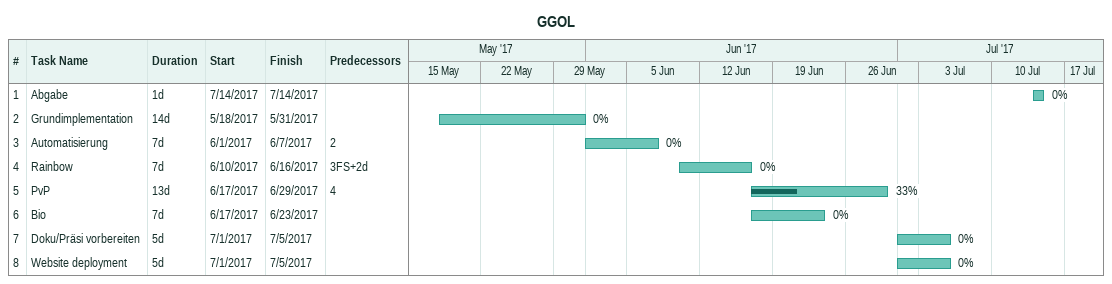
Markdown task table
GGOL

| ID | Task | Duration | Start | Finish | Predecessors | % complete |
|---|---|---|---|---|---|---|
| 1 | Abgabe | 1d | 2017-07-14 | 2017-07-14 |  | 0 |
| 2 | Grundimplementation | 14d | 2017-05-18 | 2017-05-31 |  | 0 |
| 3 | Automatisierung | 7d | 2017-06-01 | 2017-06-07 | 2 | 0 |
| 4 | Rainbow | 7d | 2017-06-10 | 2017-06-16 | 3FS+2d | 0 |
| 5 | PvP | 13d | 2017-06-17 | 2017-06-29 | 4 | 33 |
| 6 | Bio | 7d | 2017-06-17 | 2017-06-23 |  | 0 |
| 7 | Doku/Präsi vorbereiten | 5d | 2017-07-01 | 2017-07-05 |  | 0 |
| 8 | Website deployment | 5d | 2017-07-01 | 2017-07-05 |  | 0 |
